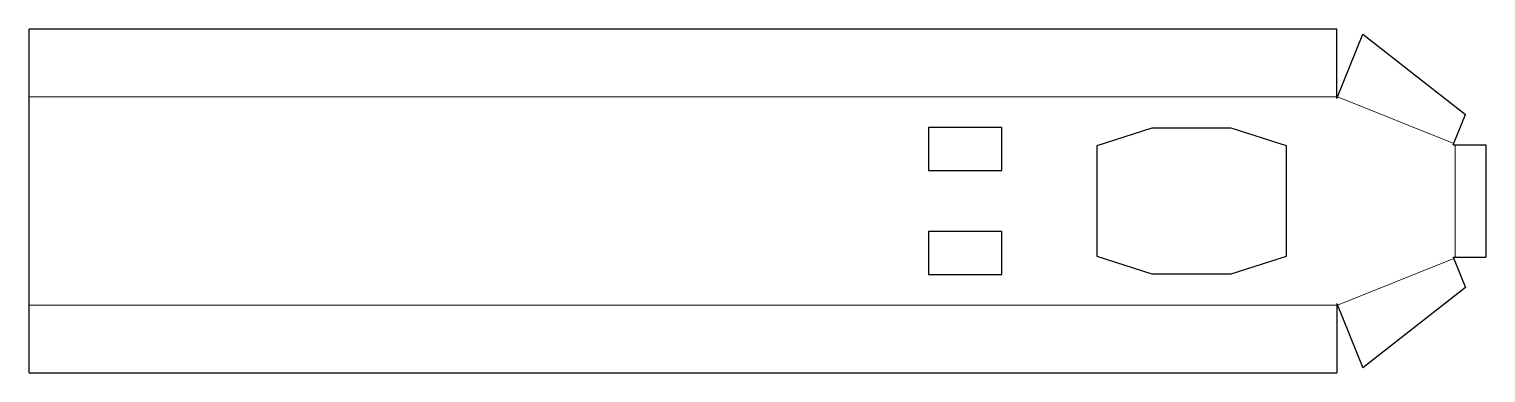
# Model space of a CAD drawing. Header units: millimetres. Extents: x -595 to 596, y -141 to 141.
import ezdxf

# ---------------------------------------------------------------- set-up
doc = ezdxf.new("R2010")
doc.units = ezdxf.units.MM

msp = doc.modelspace()

# ---------------------------------------------------------------- linework, layer by layer
at = {"color": 7, "linetype": 'Continuous', "lineweight": 25}
for p, q in [((-595, -140.5), (-595, 140.5)), ((473.8, 140.5), (-595, 140.5)), ((473.8, 83.7), (473.8, 140.5)), ((473.8, 83.7), (494.9, 136.5)), ((494.9, 136.5), (578.8, 70.6)), ((140, 60), (140, 25)), ((200, 60), (140, 60)), ((200, 25), (200, 60)), ((568.9, 45.9), (578.8, 70.6)), ((322.5, 59.5), (277.5, 45)), ((387.5, 59.5), (322.5, 59.5)), ((432.5, 45), (387.5, 59.5)), ((277.5, 45), (277.5, -45)), ((432.5, -45), (432.5, 45)), ((568.9, 45.9), (595.5, 45.9)), ((595.5, 45.9), (595.5, -45.9)), ((140, 25), (200, 25)), ((200, -25), (140, -25)), ((140, -25), (140, -60)), ((200, -60), (200, -25)), ((277.5, -45), (322.5, -59.5)), ((387.5, -59.5), (432.5, -45)), ((568.9, -45.9), (595.5, -45.9)), ((568.9, -45.9), (578.8, -70.6)), ((322.5, -59.5), (387.5, -59.5)), ((140, -60), (200, -60)), ((578.8, -70.6), (494.9, -136.5)), ((473.8, -83.7), (494.9, -136.5)), ((473.8, -83.7), (473.8, -140.5)), ((-595, -140.5), (473.8, -140.5))]:
    msp.add_line(p, q, dxfattribs=at)
at = {"color": 8, "linetype": 'Continuous', "lineweight": 0}
for p, q in [((473.8, 85.3), (-595, 85.3)), ((569.4, 47.1), (474.4, 85.2)), ((570.3, -45.9), (570.3, 45.9)), ((474.4, -85.2), (569.4, -47.1)), ((-595, -85.3), (473.8, -85.3))]:
    msp.add_line(p, q, dxfattribs=at)

doc.saveas('drawing.dxf')
